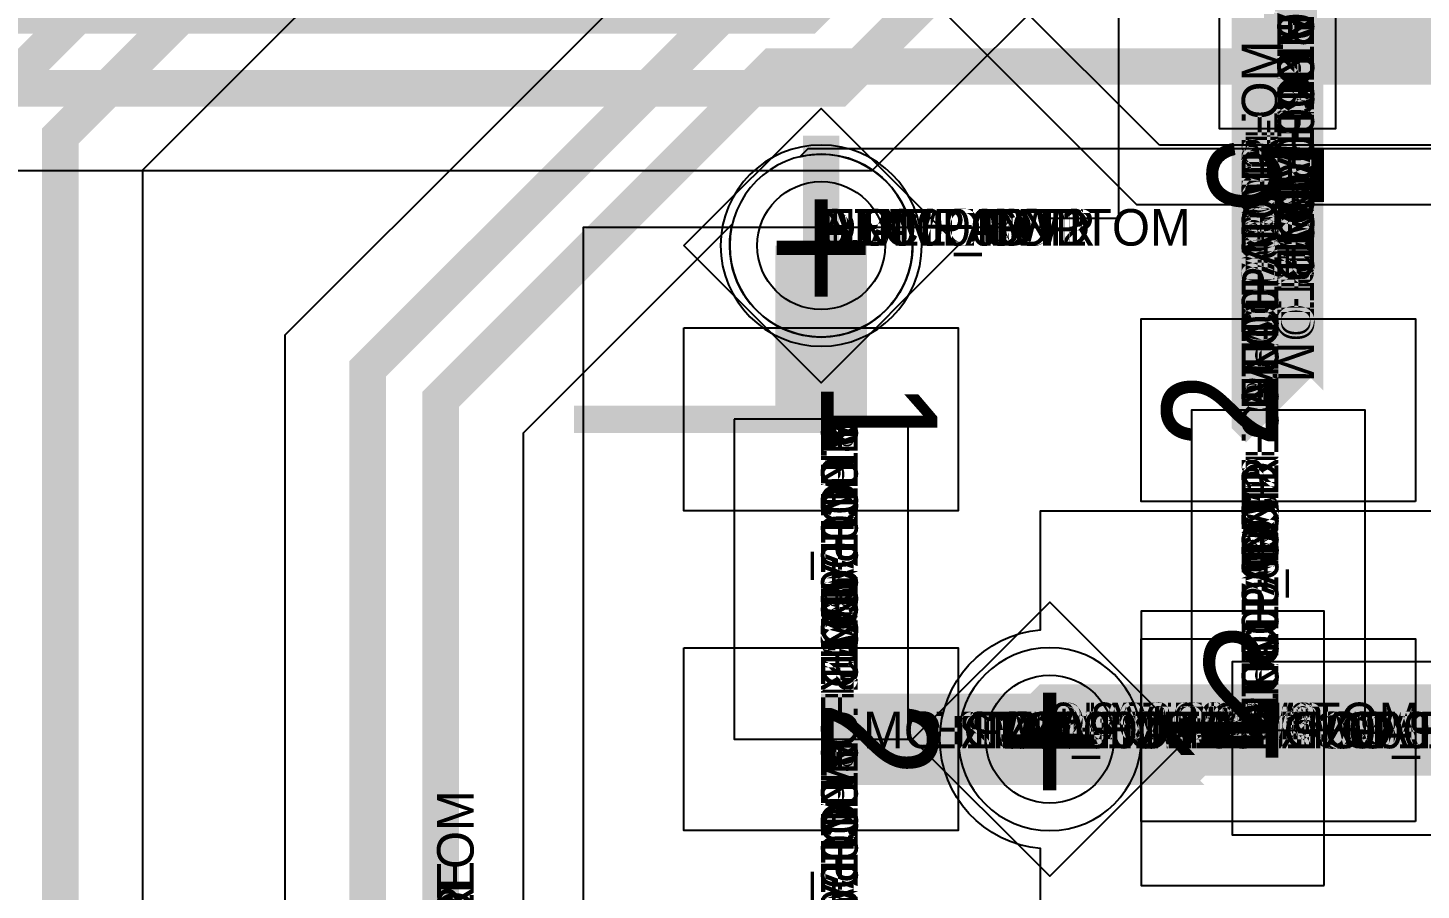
# Model space of a CAD drawing. Extents: x 0 to 323, y 0 to 320.
# Drawn here: x 20.38 to 27.99, y 255.83 to 260.55 of the extents above; entities that cross this region are included whole.
import ezdxf
from ezdxf.enums import TextEntityAlignment as Align

# ---------------------------------------------------------------- set-up
doc = ezdxf.new("R2010")
doc.units = 0
doc.header["$MEASUREMENT"] = 0
doc.layers.get('0').update_dxf_attribs({"linetype": 'CONTINUOUS'})
for name, color, linetype in [('CDN_FIGURES', 7, 'CONTINUOUS'), ('ETCH_BOTTOM', 7, 'CONTINUOUS'), ('ETCH_GND', 3, 'CONTINUOUS'), ('ETCH_INT1', 4, 'CONTINUOUS'), ('ETCH_INT2', 5, 'CONTINUOUS'), ('ETCH_PWR', 6, 'CONTINUOUS'), ('ETCH_TOP', 2, 'CONTINUOUS'), ('MANUFACTURING_NCLEGEND-1-6', 8, 'CONTINUOUS'), ('PACKAGE_GEOMETRY_ASSEMBLY_TOP', 11, 'CONTINUOUS'), ('PACKAGE_GEOMETRY_PIN_NUMBER', 9, 'CONTINUOUS')]:
    doc.layers.add(name, color=color, linetype=linetype)

# ---------------------------------------------------------------- blocks, each defined once
blk = doc.blocks.new('PAD_INFO')
for tag in ['SHAPE_TYPE', 'PAD_HEIGHT', 'PAD_LAYER', 'PAD_TYPE', 'PAD_WIDTH']:
    blk.add_attdef(tag, (0, 0), '', height=0.2)
at = {"flags": 2}
blk.add_attdef('CDN_TYPE', (0, 0), '', height=0.2, dxfattribs=at)
blk = doc.blocks.new('DRILL_INFO')
at = {"flags": 2}
blk.add_attdef('CDN_TYPE', (0, 0), '', height=0.2, dxfattribs=at)
for tag in ['FSHAPE', 'FCHAR', 'DRILL_HEIGHT', 'DIAMETER', 'PLATED', 'DRILL_WIDTH']:
    blk.add_attdef(tag, (0, 0), '', height=0.2)
blk = doc.blocks.new('VIA0700X0300')
at = {"layer": 'ETCH_BOTTOM'}
blk.add_circle((0, 0), 0.35, dxfattribs=at)
at = {"layer": 'ETCH_GND'}
blk.add_circle((0, 0), 0.35, dxfattribs=at)
at = {"layer": 'ETCH_INT1'}
blk.add_circle((0, 0), 0.35, dxfattribs=at)
at = {"layer": 'ETCH_INT2'}
blk.add_circle((0, 0), 0.35, dxfattribs=at)
at = {"layer": 'ETCH_PWR'}
blk.add_circle((0, 0), 0.35, dxfattribs=at)
at = {"layer": 'ETCH_TOP'}
blk.add_circle((0, 0), 0.35, dxfattribs=at)
ref = blk.add_blockref('PAD_INFO', (0, 0))
ref.add_attrib('PAD_LAYER', 'ETCH_TOP', (0, 0), dxfattribs={"height": 0.2})
ref.add_attrib('SHAPE_TYPE', 'NULL', (0, 0), dxfattribs={"height": 0.2})
ref.add_attrib('PAD_TYPE', 'ANTIPAD', (0, 0), dxfattribs={"height": 0.2})
ref.add_attrib('PAD_WIDTH', '0.000000', (0, 0), dxfattribs={"height": 0.2})
ref.add_attrib('PAD_HEIGHT', '0.000000', (0, 0), dxfattribs={"height": 0.2})
ref = blk.add_blockref('PAD_INFO', (0, 0))
ref.add_attrib('PAD_LAYER', 'ETCH_GND', (0, 0), dxfattribs={"height": 0.2})
ref.add_attrib('SHAPE_TYPE', 'NULL', (0, 0), dxfattribs={"height": 0.2})
ref.add_attrib('PAD_TYPE', 'ANTIPAD', (0, 0), dxfattribs={"height": 0.2})
ref.add_attrib('PAD_WIDTH', '0.000000', (0, 0), dxfattribs={"height": 0.2})
ref.add_attrib('PAD_HEIGHT', '0.000000', (0, 0), dxfattribs={"height": 0.2})
ref = blk.add_blockref('PAD_INFO', (0, 0))
ref.add_attrib('PAD_LAYER', 'ETCH_INT1', (0, 0), dxfattribs={"height": 0.2})
ref.add_attrib('SHAPE_TYPE', 'NULL', (0, 0), dxfattribs={"height": 0.2})
ref.add_attrib('PAD_TYPE', 'ANTIPAD', (0, 0), dxfattribs={"height": 0.2})
ref.add_attrib('PAD_WIDTH', '0.000000', (0, 0), dxfattribs={"height": 0.2})
ref.add_attrib('PAD_HEIGHT', '0.000000', (0, 0), dxfattribs={"height": 0.2})
ref = blk.add_blockref('PAD_INFO', (0, 0))
ref.add_attrib('PAD_LAYER', 'ETCH_INT2', (0, 0), dxfattribs={"height": 0.2})
ref.add_attrib('SHAPE_TYPE', 'NULL', (0, 0), dxfattribs={"height": 0.2})
ref.add_attrib('PAD_TYPE', 'ANTIPAD', (0, 0), dxfattribs={"height": 0.2})
ref.add_attrib('PAD_WIDTH', '0.000000', (0, 0), dxfattribs={"height": 0.2})
ref.add_attrib('PAD_HEIGHT', '0.000000', (0, 0), dxfattribs={"height": 0.2})
ref = blk.add_blockref('PAD_INFO', (0, 0))
ref.add_attrib('PAD_LAYER', 'ETCH_PWR', (0, 0), dxfattribs={"height": 0.2})
ref.add_attrib('SHAPE_TYPE', 'NULL', (0, 0), dxfattribs={"height": 0.2})
ref.add_attrib('PAD_TYPE', 'ANTIPAD', (0, 0), dxfattribs={"height": 0.2})
ref.add_attrib('PAD_WIDTH', '0.000000', (0, 0), dxfattribs={"height": 0.2})
ref.add_attrib('PAD_HEIGHT', '0.000000', (0, 0), dxfattribs={"height": 0.2})
ref = blk.add_blockref('PAD_INFO', (0, 0))
ref.add_attrib('PAD_LAYER', 'ETCH_BOTTOM', (0, 0), dxfattribs={"height": 0.2})
ref.add_attrib('SHAPE_TYPE', 'NULL', (0, 0), dxfattribs={"height": 0.2})
ref.add_attrib('PAD_TYPE', 'ANTIPAD', (0, 0), dxfattribs={"height": 0.2})
ref.add_attrib('PAD_WIDTH', '0.000000', (0, 0), dxfattribs={"height": 0.2})
ref.add_attrib('PAD_HEIGHT', '0.000000', (0, 0), dxfattribs={"height": 0.2})
ref = blk.add_blockref('PAD_INFO', (0, 0))
ref.add_attrib('PAD_LAYER', 'ETCH_TOP', (0, 0), dxfattribs={"height": 0.2})
ref.add_attrib('SHAPE_TYPE', 'NULL', (0, 0), dxfattribs={"height": 0.2})
ref.add_attrib('PAD_TYPE', 'THERMAL', (0, 0), dxfattribs={"height": 0.2})
ref.add_attrib('PAD_WIDTH', '0.000000', (0, 0), dxfattribs={"height": 0.2})
ref.add_attrib('PAD_HEIGHT', '0.000000', (0, 0), dxfattribs={"height": 0.2})
ref = blk.add_blockref('PAD_INFO', (0, 0))
ref.add_attrib('PAD_LAYER', 'ETCH_GND', (0, 0), dxfattribs={"height": 0.2})
ref.add_attrib('SHAPE_TYPE', 'NULL', (0, 0), dxfattribs={"height": 0.2})
ref.add_attrib('PAD_TYPE', 'THERMAL', (0, 0), dxfattribs={"height": 0.2})
ref.add_attrib('PAD_WIDTH', '0.000000', (0, 0), dxfattribs={"height": 0.2})
ref.add_attrib('PAD_HEIGHT', '0.000000', (0, 0), dxfattribs={"height": 0.2})
ref = blk.add_blockref('PAD_INFO', (0, 0))
ref.add_attrib('PAD_LAYER', 'ETCH_INT1', (0, 0), dxfattribs={"height": 0.2})
ref.add_attrib('SHAPE_TYPE', 'NULL', (0, 0), dxfattribs={"height": 0.2})
ref.add_attrib('PAD_TYPE', 'THERMAL', (0, 0), dxfattribs={"height": 0.2})
ref.add_attrib('PAD_WIDTH', '0.000000', (0, 0), dxfattribs={"height": 0.2})
ref.add_attrib('PAD_HEIGHT', '0.000000', (0, 0), dxfattribs={"height": 0.2})
ref = blk.add_blockref('PAD_INFO', (0, 0))
ref.add_attrib('PAD_LAYER', 'ETCH_INT2', (0, 0), dxfattribs={"height": 0.2})
ref.add_attrib('SHAPE_TYPE', 'NULL', (0, 0), dxfattribs={"height": 0.2})
ref.add_attrib('PAD_TYPE', 'THERMAL', (0, 0), dxfattribs={"height": 0.2})
ref.add_attrib('PAD_WIDTH', '0.000000', (0, 0), dxfattribs={"height": 0.2})
ref.add_attrib('PAD_HEIGHT', '0.000000', (0, 0), dxfattribs={"height": 0.2})
ref = blk.add_blockref('PAD_INFO', (0, 0))
ref.add_attrib('PAD_LAYER', 'ETCH_PWR', (0, 0), dxfattribs={"height": 0.2})
ref.add_attrib('SHAPE_TYPE', 'NULL', (0, 0), dxfattribs={"height": 0.2})
ref.add_attrib('PAD_TYPE', 'THERMAL', (0, 0), dxfattribs={"height": 0.2})
ref.add_attrib('PAD_WIDTH', '0.000000', (0, 0), dxfattribs={"height": 0.2})
ref.add_attrib('PAD_HEIGHT', '0.000000', (0, 0), dxfattribs={"height": 0.2})
ref = blk.add_blockref('PAD_INFO', (0, 0))
ref.add_attrib('PAD_LAYER', 'ETCH_BOTTOM', (0, 0), dxfattribs={"height": 0.2})
ref.add_attrib('SHAPE_TYPE', 'NULL', (0, 0), dxfattribs={"height": 0.2})
ref.add_attrib('PAD_TYPE', 'THERMAL', (0, 0), dxfattribs={"height": 0.2})
ref.add_attrib('PAD_WIDTH', '0.000000', (0, 0), dxfattribs={"height": 0.2})
ref.add_attrib('PAD_HEIGHT', '0.000000', (0, 0), dxfattribs={"height": 0.2})
ref = blk.add_blockref('PAD_INFO', (0, 0))
ref.add_attrib('PAD_LAYER', 'ETCH_TOP', (0, 0), dxfattribs={"height": 0.2})
ref.add_attrib('SHAPE_TYPE', 'CIRCLE', (0, 0), dxfattribs={"height": 0.2})
ref.add_attrib('PAD_TYPE', 'REGULAR', (0, 0), dxfattribs={"height": 0.2})
ref.add_attrib('PAD_WIDTH', '0.700000', (0, 0), dxfattribs={"height": 0.2})
ref.add_attrib('PAD_HEIGHT', '0.700000', (0, 0), dxfattribs={"height": 0.2})
ref = blk.add_blockref('PAD_INFO', (0, 0))
ref.add_attrib('PAD_LAYER', 'ETCH_GND', (0, 0), dxfattribs={"height": 0.2})
ref.add_attrib('SHAPE_TYPE', 'CIRCLE', (0, 0), dxfattribs={"height": 0.2})
ref.add_attrib('PAD_TYPE', 'REGULAR', (0, 0), dxfattribs={"height": 0.2})
ref.add_attrib('PAD_WIDTH', '0.700000', (0, 0), dxfattribs={"height": 0.2})
ref.add_attrib('PAD_HEIGHT', '0.700000', (0, 0), dxfattribs={"height": 0.2})
ref = blk.add_blockref('PAD_INFO', (0, 0))
ref.add_attrib('PAD_LAYER', 'ETCH_INT1', (0, 0), dxfattribs={"height": 0.2})
ref.add_attrib('SHAPE_TYPE', 'CIRCLE', (0, 0), dxfattribs={"height": 0.2})
ref.add_attrib('PAD_TYPE', 'REGULAR', (0, 0), dxfattribs={"height": 0.2})
ref.add_attrib('PAD_WIDTH', '0.700000', (0, 0), dxfattribs={"height": 0.2})
ref.add_attrib('PAD_HEIGHT', '0.700000', (0, 0), dxfattribs={"height": 0.2})
ref = blk.add_blockref('PAD_INFO', (0, 0))
ref.add_attrib('PAD_LAYER', 'ETCH_INT2', (0, 0), dxfattribs={"height": 0.2})
ref.add_attrib('SHAPE_TYPE', 'CIRCLE', (0, 0), dxfattribs={"height": 0.2})
ref.add_attrib('PAD_TYPE', 'REGULAR', (0, 0), dxfattribs={"height": 0.2})
ref.add_attrib('PAD_WIDTH', '0.700000', (0, 0), dxfattribs={"height": 0.2})
ref.add_attrib('PAD_HEIGHT', '0.700000', (0, 0), dxfattribs={"height": 0.2})
ref = blk.add_blockref('PAD_INFO', (0, 0))
ref.add_attrib('PAD_LAYER', 'ETCH_PWR', (0, 0), dxfattribs={"height": 0.2})
ref.add_attrib('SHAPE_TYPE', 'CIRCLE', (0, 0), dxfattribs={"height": 0.2})
ref.add_attrib('PAD_TYPE', 'REGULAR', (0, 0), dxfattribs={"height": 0.2})
ref.add_attrib('PAD_WIDTH', '0.700000', (0, 0), dxfattribs={"height": 0.2})
ref.add_attrib('PAD_HEIGHT', '0.700000', (0, 0), dxfattribs={"height": 0.2})
ref = blk.add_blockref('PAD_INFO', (0, 0))
ref.add_attrib('PAD_LAYER', 'ETCH_BOTTOM', (0, 0), dxfattribs={"height": 0.2})
ref.add_attrib('SHAPE_TYPE', 'CIRCLE', (0, 0), dxfattribs={"height": 0.2})
ref.add_attrib('PAD_TYPE', 'REGULAR', (0, 0), dxfattribs={"height": 0.2})
ref.add_attrib('PAD_WIDTH', '0.700000', (0, 0), dxfattribs={"height": 0.2})
ref.add_attrib('PAD_HEIGHT', '0.700000', (0, 0), dxfattribs={"height": 0.2})
ref = blk.add_blockref('DRILL_INFO', (0, 0))
ref.add_attrib('DIAMETER', '0.300000', (0, 0), dxfattribs={"height": 0.2})
ref.add_attrib('PLATED', 'PLATED', (0, 0), dxfattribs={"height": 0.2})
ref.add_attrib('FSHAPE', 'DIAMOND', (0, 0), dxfattribs={"height": 0.2})
ref.add_attrib('FCHAR', '+', (0, 0), dxfattribs={"height": 0.2})
ref.add_attrib('DRILL_WIDTH', '1.500000', (0, 0), dxfattribs={"height": 0.2})
ref.add_attrib('DRILL_HEIGHT', '1.500000', (0, 0), dxfattribs={"height": 0.2})
for tag in ['CDN_TYPE', 'PIN']:
    blk.add_attdef(tag, (0, 0), '', height=0.2)
at = {"flags": 2}
for tag in ['PSTKNAME', 'BBV']:
    blk.add_attdef(tag, (0, 0), '', height=0.2, dxfattribs=at)
blk = doc.blocks.new('FIGURE_DIAMOND')
at = {"layer": 'CDN_FIGURES'}
blk.add_lwpolyline([(-0.5, 0), (0, 0.5), (0.5, 0), (0, -0.5)], close=True, dxfattribs=at)
blk = doc.blocks.new('SMD50_25')
at = {"layer": 'ETCH_TOP'}
blk.add_lwpolyline([(-0.635, -0.3175), (-0.635, 0.3175), (0.635, 0.3175), (0.635, -0.3175)], close=True, dxfattribs=at)
ref = blk.add_blockref('PAD_INFO', (0, 0))
ref.add_attrib('PAD_LAYER', 'ETCH_TOP', (0, 0), dxfattribs={"height": 0.2})
ref.add_attrib('SHAPE_TYPE', 'NULL', (0, 0), dxfattribs={"height": 0.2})
ref.add_attrib('PAD_TYPE', 'ANTIPAD', (0, 0), dxfattribs={"height": 0.2})
ref.add_attrib('PAD_WIDTH', '0.000000', (0, 0), dxfattribs={"height": 0.2})
ref.add_attrib('PAD_HEIGHT', '0.000000', (0, 0), dxfattribs={"height": 0.2})
ref = blk.add_blockref('PAD_INFO', (0, 0))
ref.add_attrib('PAD_LAYER', 'ETCH_GND', (0, 0), dxfattribs={"height": 0.2})
ref.add_attrib('SHAPE_TYPE', 'NULL', (0, 0), dxfattribs={"height": 0.2})
ref.add_attrib('PAD_TYPE', 'ANTIPAD', (0, 0), dxfattribs={"height": 0.2})
ref.add_attrib('PAD_WIDTH', '0.000000', (0, 0), dxfattribs={"height": 0.2})
ref.add_attrib('PAD_HEIGHT', '0.000000', (0, 0), dxfattribs={"height": 0.2})
ref = blk.add_blockref('PAD_INFO', (0, 0))
ref.add_attrib('PAD_LAYER', 'ETCH_INT1', (0, 0), dxfattribs={"height": 0.2})
ref.add_attrib('SHAPE_TYPE', 'NULL', (0, 0), dxfattribs={"height": 0.2})
ref.add_attrib('PAD_TYPE', 'ANTIPAD', (0, 0), dxfattribs={"height": 0.2})
ref.add_attrib('PAD_WIDTH', '0.000000', (0, 0), dxfattribs={"height": 0.2})
ref.add_attrib('PAD_HEIGHT', '0.000000', (0, 0), dxfattribs={"height": 0.2})
ref = blk.add_blockref('PAD_INFO', (0, 0))
ref.add_attrib('PAD_LAYER', 'ETCH_INT2', (0, 0), dxfattribs={"height": 0.2})
ref.add_attrib('SHAPE_TYPE', 'NULL', (0, 0), dxfattribs={"height": 0.2})
ref.add_attrib('PAD_TYPE', 'ANTIPAD', (0, 0), dxfattribs={"height": 0.2})
ref.add_attrib('PAD_WIDTH', '0.000000', (0, 0), dxfattribs={"height": 0.2})
ref.add_attrib('PAD_HEIGHT', '0.000000', (0, 0), dxfattribs={"height": 0.2})
ref = blk.add_blockref('PAD_INFO', (0, 0))
ref.add_attrib('PAD_LAYER', 'ETCH_PWR', (0, 0), dxfattribs={"height": 0.2})
ref.add_attrib('SHAPE_TYPE', 'NULL', (0, 0), dxfattribs={"height": 0.2})
ref.add_attrib('PAD_TYPE', 'ANTIPAD', (0, 0), dxfattribs={"height": 0.2})
ref.add_attrib('PAD_WIDTH', '0.000000', (0, 0), dxfattribs={"height": 0.2})
ref.add_attrib('PAD_HEIGHT', '0.000000', (0, 0), dxfattribs={"height": 0.2})
ref = blk.add_blockref('PAD_INFO', (0, 0))
ref.add_attrib('PAD_LAYER', 'ETCH_BOTTOM', (0, 0), dxfattribs={"height": 0.2})
ref.add_attrib('SHAPE_TYPE', 'NULL', (0, 0), dxfattribs={"height": 0.2})
ref.add_attrib('PAD_TYPE', 'ANTIPAD', (0, 0), dxfattribs={"height": 0.2})
ref.add_attrib('PAD_WIDTH', '0.000000', (0, 0), dxfattribs={"height": 0.2})
ref.add_attrib('PAD_HEIGHT', '0.000000', (0, 0), dxfattribs={"height": 0.2})
ref = blk.add_blockref('PAD_INFO', (0, 0))
ref.add_attrib('PAD_LAYER', 'ETCH_TOP', (0, 0), dxfattribs={"height": 0.2})
ref.add_attrib('SHAPE_TYPE', 'NULL', (0, 0), dxfattribs={"height": 0.2})
ref.add_attrib('PAD_TYPE', 'THERMAL', (0, 0), dxfattribs={"height": 0.2})
ref.add_attrib('PAD_WIDTH', '0.000000', (0, 0), dxfattribs={"height": 0.2})
ref.add_attrib('PAD_HEIGHT', '0.000000', (0, 0), dxfattribs={"height": 0.2})
ref = blk.add_blockref('PAD_INFO', (0, 0))
ref.add_attrib('PAD_LAYER', 'ETCH_GND', (0, 0), dxfattribs={"height": 0.2})
ref.add_attrib('SHAPE_TYPE', 'NULL', (0, 0), dxfattribs={"height": 0.2})
ref.add_attrib('PAD_TYPE', 'THERMAL', (0, 0), dxfattribs={"height": 0.2})
ref.add_attrib('PAD_WIDTH', '0.000000', (0, 0), dxfattribs={"height": 0.2})
ref.add_attrib('PAD_HEIGHT', '0.000000', (0, 0), dxfattribs={"height": 0.2})
ref = blk.add_blockref('PAD_INFO', (0, 0))
ref.add_attrib('PAD_LAYER', 'ETCH_INT1', (0, 0), dxfattribs={"height": 0.2})
ref.add_attrib('SHAPE_TYPE', 'NULL', (0, 0), dxfattribs={"height": 0.2})
ref.add_attrib('PAD_TYPE', 'THERMAL', (0, 0), dxfattribs={"height": 0.2})
ref.add_attrib('PAD_WIDTH', '0.000000', (0, 0), dxfattribs={"height": 0.2})
ref.add_attrib('PAD_HEIGHT', '0.000000', (0, 0), dxfattribs={"height": 0.2})
ref = blk.add_blockref('PAD_INFO', (0, 0))
ref.add_attrib('PAD_LAYER', 'ETCH_INT2', (0, 0), dxfattribs={"height": 0.2})
ref.add_attrib('SHAPE_TYPE', 'NULL', (0, 0), dxfattribs={"height": 0.2})
ref.add_attrib('PAD_TYPE', 'THERMAL', (0, 0), dxfattribs={"height": 0.2})
ref.add_attrib('PAD_WIDTH', '0.000000', (0, 0), dxfattribs={"height": 0.2})
ref.add_attrib('PAD_HEIGHT', '0.000000', (0, 0), dxfattribs={"height": 0.2})
ref = blk.add_blockref('PAD_INFO', (0, 0))
ref.add_attrib('PAD_LAYER', 'ETCH_PWR', (0, 0), dxfattribs={"height": 0.2})
ref.add_attrib('SHAPE_TYPE', 'NULL', (0, 0), dxfattribs={"height": 0.2})
ref.add_attrib('PAD_TYPE', 'THERMAL', (0, 0), dxfattribs={"height": 0.2})
ref.add_attrib('PAD_WIDTH', '0.000000', (0, 0), dxfattribs={"height": 0.2})
ref.add_attrib('PAD_HEIGHT', '0.000000', (0, 0), dxfattribs={"height": 0.2})
ref = blk.add_blockref('PAD_INFO', (0, 0))
ref.add_attrib('PAD_LAYER', 'ETCH_BOTTOM', (0, 0), dxfattribs={"height": 0.2})
ref.add_attrib('SHAPE_TYPE', 'NULL', (0, 0), dxfattribs={"height": 0.2})
ref.add_attrib('PAD_TYPE', 'THERMAL', (0, 0), dxfattribs={"height": 0.2})
ref.add_attrib('PAD_WIDTH', '0.000000', (0, 0), dxfattribs={"height": 0.2})
ref.add_attrib('PAD_HEIGHT', '0.000000', (0, 0), dxfattribs={"height": 0.2})
ref = blk.add_blockref('PAD_INFO', (0, 0))
ref.add_attrib('PAD_LAYER', 'ETCH_TOP', (0, 0), dxfattribs={"height": 0.2})
ref.add_attrib('SHAPE_TYPE', 'RECTANGLE', (0, 0), dxfattribs={"height": 0.2})
ref.add_attrib('PAD_TYPE', 'REGULAR', (0, 0), dxfattribs={"height": 0.2})
ref.add_attrib('PAD_WIDTH', '1.270000', (0, 0), dxfattribs={"height": 0.2})
ref.add_attrib('PAD_HEIGHT', '0.635000', (0, 0), dxfattribs={"height": 0.2})
ref = blk.add_blockref('PAD_INFO', (0, 0))
ref.add_attrib('PAD_LAYER', 'ETCH_GND', (0, 0), dxfattribs={"height": 0.2})
ref.add_attrib('SHAPE_TYPE', 'NULL', (0, 0), dxfattribs={"height": 0.2})
ref.add_attrib('PAD_TYPE', 'REGULAR', (0, 0), dxfattribs={"height": 0.2})
ref.add_attrib('PAD_WIDTH', '0.000000', (0, 0), dxfattribs={"height": 0.2})
ref.add_attrib('PAD_HEIGHT', '0.000000', (0, 0), dxfattribs={"height": 0.2})
ref = blk.add_blockref('PAD_INFO', (0, 0))
ref.add_attrib('PAD_LAYER', 'ETCH_INT1', (0, 0), dxfattribs={"height": 0.2})
ref.add_attrib('SHAPE_TYPE', 'NULL', (0, 0), dxfattribs={"height": 0.2})
ref.add_attrib('PAD_TYPE', 'REGULAR', (0, 0), dxfattribs={"height": 0.2})
ref.add_attrib('PAD_WIDTH', '0.000000', (0, 0), dxfattribs={"height": 0.2})
ref.add_attrib('PAD_HEIGHT', '0.000000', (0, 0), dxfattribs={"height": 0.2})
ref = blk.add_blockref('PAD_INFO', (0, 0))
ref.add_attrib('PAD_LAYER', 'ETCH_INT2', (0, 0), dxfattribs={"height": 0.2})
ref.add_attrib('SHAPE_TYPE', 'NULL', (0, 0), dxfattribs={"height": 0.2})
ref.add_attrib('PAD_TYPE', 'REGULAR', (0, 0), dxfattribs={"height": 0.2})
ref.add_attrib('PAD_WIDTH', '0.000000', (0, 0), dxfattribs={"height": 0.2})
ref.add_attrib('PAD_HEIGHT', '0.000000', (0, 0), dxfattribs={"height": 0.2})
ref = blk.add_blockref('PAD_INFO', (0, 0))
ref.add_attrib('PAD_LAYER', 'ETCH_PWR', (0, 0), dxfattribs={"height": 0.2})
ref.add_attrib('SHAPE_TYPE', 'NULL', (0, 0), dxfattribs={"height": 0.2})
ref.add_attrib('PAD_TYPE', 'REGULAR', (0, 0), dxfattribs={"height": 0.2})
ref.add_attrib('PAD_WIDTH', '0.000000', (0, 0), dxfattribs={"height": 0.2})
ref.add_attrib('PAD_HEIGHT', '0.000000', (0, 0), dxfattribs={"height": 0.2})
ref = blk.add_blockref('PAD_INFO', (0, 0))
ref.add_attrib('PAD_LAYER', 'ETCH_BOTTOM', (0, 0), dxfattribs={"height": 0.2})
ref.add_attrib('SHAPE_TYPE', 'NULL', (0, 0), dxfattribs={"height": 0.2})
ref.add_attrib('PAD_TYPE', 'REGULAR', (0, 0), dxfattribs={"height": 0.2})
ref.add_attrib('PAD_WIDTH', '0.000000', (0, 0), dxfattribs={"height": 0.2})
ref.add_attrib('PAD_HEIGHT', '0.000000', (0, 0), dxfattribs={"height": 0.2})
ref = blk.add_blockref('DRILL_INFO', (0, 0))
ref.add_attrib('DIAMETER', '0.000000', (0, 0), dxfattribs={"height": 0.2})
ref.add_attrib('PLATED', 'NON_PLATED', (0, 0), dxfattribs={"height": 0.2})
ref.add_attrib('FSHAPE', 'NULL', (0, 0), dxfattribs={"height": 0.2})
ref.add_attrib('DRILL_WIDTH', '0.000000', (0, 0), dxfattribs={"height": 0.2})
ref.add_attrib('DRILL_HEIGHT', '0.000000', (0, 0), dxfattribs={"height": 0.2})
for tag in ['CDN_TYPE', 'PIN']:
    blk.add_attdef(tag, (0, 0), '', height=0.2)
at = {"flags": 2}
for tag in ['PSTKNAME', 'BBV']:
    blk.add_attdef(tag, (0, 0), '', height=0.2, dxfattribs=at)
blk = doc.blocks.new('SOIC8')
at = {"layer": 'ETCH_TOP'}
ref = blk.add_blockref('SMD50_25', (2.4765, -1.905), dxfattribs=at)
ref.add_attrib('CDN_TYPE', 'PIN', (0, 0), dxfattribs={"height": 0.2})
ref.add_attrib('PIN', '5', (0, 0), dxfattribs={"height": 0.2})
at = {"flags": 2}
for tag in ['SYMBOL_TYPE', 'CDN_TYPE', 'REFDES']:
    blk.add_attdef(tag, (0, 0), '', height=0.2, dxfattribs=at)
blk = doc.blocks.new('RC1000X1500TS')
at = {"layer": 'ETCH_TOP'}
blk.add_lwpolyline([(-0.5, -0.75), (-0.5, 0.75), (0.5, 0.75), (0.5, -0.75)], close=True, dxfattribs=at)
ref = blk.add_blockref('PAD_INFO', (0, 0))
ref.add_attrib('PAD_LAYER', 'ETCH_TOP', (0, 0), dxfattribs={"height": 0.2})
ref.add_attrib('SHAPE_TYPE', 'NULL', (0, 0), dxfattribs={"height": 0.2})
ref.add_attrib('PAD_TYPE', 'ANTIPAD', (0, 0), dxfattribs={"height": 0.2})
ref.add_attrib('PAD_WIDTH', '0.000000', (0, 0), dxfattribs={"height": 0.2})
ref.add_attrib('PAD_HEIGHT', '0.000000', (0, 0), dxfattribs={"height": 0.2})
ref = blk.add_blockref('PAD_INFO', (0, 0))
ref.add_attrib('PAD_LAYER', 'ETCH_GND', (0, 0), dxfattribs={"height": 0.2})
ref.add_attrib('SHAPE_TYPE', 'NULL', (0, 0), dxfattribs={"height": 0.2})
ref.add_attrib('PAD_TYPE', 'ANTIPAD', (0, 0), dxfattribs={"height": 0.2})
ref.add_attrib('PAD_WIDTH', '0.000000', (0, 0), dxfattribs={"height": 0.2})
ref.add_attrib('PAD_HEIGHT', '0.000000', (0, 0), dxfattribs={"height": 0.2})
ref = blk.add_blockref('PAD_INFO', (0, 0))
ref.add_attrib('PAD_LAYER', 'ETCH_INT1', (0, 0), dxfattribs={"height": 0.2})
ref.add_attrib('SHAPE_TYPE', 'NULL', (0, 0), dxfattribs={"height": 0.2})
ref.add_attrib('PAD_TYPE', 'ANTIPAD', (0, 0), dxfattribs={"height": 0.2})
ref.add_attrib('PAD_WIDTH', '0.000000', (0, 0), dxfattribs={"height": 0.2})
ref.add_attrib('PAD_HEIGHT', '0.000000', (0, 0), dxfattribs={"height": 0.2})
ref = blk.add_blockref('PAD_INFO', (0, 0))
ref.add_attrib('PAD_LAYER', 'ETCH_INT2', (0, 0), dxfattribs={"height": 0.2})
ref.add_attrib('SHAPE_TYPE', 'NULL', (0, 0), dxfattribs={"height": 0.2})
ref.add_attrib('PAD_TYPE', 'ANTIPAD', (0, 0), dxfattribs={"height": 0.2})
ref.add_attrib('PAD_WIDTH', '0.000000', (0, 0), dxfattribs={"height": 0.2})
ref.add_attrib('PAD_HEIGHT', '0.000000', (0, 0), dxfattribs={"height": 0.2})
ref = blk.add_blockref('PAD_INFO', (0, 0))
ref.add_attrib('PAD_LAYER', 'ETCH_PWR', (0, 0), dxfattribs={"height": 0.2})
ref.add_attrib('SHAPE_TYPE', 'NULL', (0, 0), dxfattribs={"height": 0.2})
ref.add_attrib('PAD_TYPE', 'ANTIPAD', (0, 0), dxfattribs={"height": 0.2})
ref.add_attrib('PAD_WIDTH', '0.000000', (0, 0), dxfattribs={"height": 0.2})
ref.add_attrib('PAD_HEIGHT', '0.000000', (0, 0), dxfattribs={"height": 0.2})
ref = blk.add_blockref('PAD_INFO', (0, 0))
ref.add_attrib('PAD_LAYER', 'ETCH_BOTTOM', (0, 0), dxfattribs={"height": 0.2})
ref.add_attrib('SHAPE_TYPE', 'NULL', (0, 0), dxfattribs={"height": 0.2})
ref.add_attrib('PAD_TYPE', 'ANTIPAD', (0, 0), dxfattribs={"height": 0.2})
ref.add_attrib('PAD_WIDTH', '0.000000', (0, 0), dxfattribs={"height": 0.2})
ref.add_attrib('PAD_HEIGHT', '0.000000', (0, 0), dxfattribs={"height": 0.2})
ref = blk.add_blockref('PAD_INFO', (0, 0))
ref.add_attrib('PAD_LAYER', 'ETCH_TOP', (0, 0), dxfattribs={"height": 0.2})
ref.add_attrib('SHAPE_TYPE', 'NULL', (0, 0), dxfattribs={"height": 0.2})
ref.add_attrib('PAD_TYPE', 'THERMAL', (0, 0), dxfattribs={"height": 0.2})
ref.add_attrib('PAD_WIDTH', '0.000000', (0, 0), dxfattribs={"height": 0.2})
ref.add_attrib('PAD_HEIGHT', '0.000000', (0, 0), dxfattribs={"height": 0.2})
ref = blk.add_blockref('PAD_INFO', (0, 0))
ref.add_attrib('PAD_LAYER', 'ETCH_GND', (0, 0), dxfattribs={"height": 0.2})
ref.add_attrib('SHAPE_TYPE', 'NULL', (0, 0), dxfattribs={"height": 0.2})
ref.add_attrib('PAD_TYPE', 'THERMAL', (0, 0), dxfattribs={"height": 0.2})
ref.add_attrib('PAD_WIDTH', '0.000000', (0, 0), dxfattribs={"height": 0.2})
ref.add_attrib('PAD_HEIGHT', '0.000000', (0, 0), dxfattribs={"height": 0.2})
ref = blk.add_blockref('PAD_INFO', (0, 0))
ref.add_attrib('PAD_LAYER', 'ETCH_INT1', (0, 0), dxfattribs={"height": 0.2})
ref.add_attrib('SHAPE_TYPE', 'NULL', (0, 0), dxfattribs={"height": 0.2})
ref.add_attrib('PAD_TYPE', 'THERMAL', (0, 0), dxfattribs={"height": 0.2})
ref.add_attrib('PAD_WIDTH', '0.000000', (0, 0), dxfattribs={"height": 0.2})
ref.add_attrib('PAD_HEIGHT', '0.000000', (0, 0), dxfattribs={"height": 0.2})
ref = blk.add_blockref('PAD_INFO', (0, 0))
ref.add_attrib('PAD_LAYER', 'ETCH_INT2', (0, 0), dxfattribs={"height": 0.2})
ref.add_attrib('SHAPE_TYPE', 'NULL', (0, 0), dxfattribs={"height": 0.2})
ref.add_attrib('PAD_TYPE', 'THERMAL', (0, 0), dxfattribs={"height": 0.2})
ref.add_attrib('PAD_WIDTH', '0.000000', (0, 0), dxfattribs={"height": 0.2})
ref.add_attrib('PAD_HEIGHT', '0.000000', (0, 0), dxfattribs={"height": 0.2})
ref = blk.add_blockref('PAD_INFO', (0, 0))
ref.add_attrib('PAD_LAYER', 'ETCH_PWR', (0, 0), dxfattribs={"height": 0.2})
ref.add_attrib('SHAPE_TYPE', 'NULL', (0, 0), dxfattribs={"height": 0.2})
ref.add_attrib('PAD_TYPE', 'THERMAL', (0, 0), dxfattribs={"height": 0.2})
ref.add_attrib('PAD_WIDTH', '0.000000', (0, 0), dxfattribs={"height": 0.2})
ref.add_attrib('PAD_HEIGHT', '0.000000', (0, 0), dxfattribs={"height": 0.2})
ref = blk.add_blockref('PAD_INFO', (0, 0))
ref.add_attrib('PAD_LAYER', 'ETCH_BOTTOM', (0, 0), dxfattribs={"height": 0.2})
ref.add_attrib('SHAPE_TYPE', 'NULL', (0, 0), dxfattribs={"height": 0.2})
ref.add_attrib('PAD_TYPE', 'THERMAL', (0, 0), dxfattribs={"height": 0.2})
ref.add_attrib('PAD_WIDTH', '0.000000', (0, 0), dxfattribs={"height": 0.2})
ref.add_attrib('PAD_HEIGHT', '0.000000', (0, 0), dxfattribs={"height": 0.2})
ref = blk.add_blockref('PAD_INFO', (0, 0))
ref.add_attrib('PAD_LAYER', 'ETCH_GND', (0, 0), dxfattribs={"height": 0.2})
ref.add_attrib('SHAPE_TYPE', 'NULL', (0, 0), dxfattribs={"height": 0.2})
ref.add_attrib('PAD_TYPE', 'REGULAR', (0, 0), dxfattribs={"height": 0.2})
ref.add_attrib('PAD_WIDTH', '0.000000', (0, 0), dxfattribs={"height": 0.2})
ref.add_attrib('PAD_HEIGHT', '0.000000', (0, 0), dxfattribs={"height": 0.2})
ref = blk.add_blockref('PAD_INFO', (0, 0))
ref.add_attrib('PAD_LAYER', 'ETCH_INT1', (0, 0), dxfattribs={"height": 0.2})
ref.add_attrib('SHAPE_TYPE', 'NULL', (0, 0), dxfattribs={"height": 0.2})
ref.add_attrib('PAD_TYPE', 'REGULAR', (0, 0), dxfattribs={"height": 0.2})
ref.add_attrib('PAD_WIDTH', '0.000000', (0, 0), dxfattribs={"height": 0.2})
ref.add_attrib('PAD_HEIGHT', '0.000000', (0, 0), dxfattribs={"height": 0.2})
ref = blk.add_blockref('PAD_INFO', (0, 0))
ref.add_attrib('PAD_LAYER', 'ETCH_INT2', (0, 0), dxfattribs={"height": 0.2})
ref.add_attrib('SHAPE_TYPE', 'NULL', (0, 0), dxfattribs={"height": 0.2})
ref.add_attrib('PAD_TYPE', 'REGULAR', (0, 0), dxfattribs={"height": 0.2})
ref.add_attrib('PAD_WIDTH', '0.000000', (0, 0), dxfattribs={"height": 0.2})
ref.add_attrib('PAD_HEIGHT', '0.000000', (0, 0), dxfattribs={"height": 0.2})
ref = blk.add_blockref('PAD_INFO', (0, 0))
ref.add_attrib('PAD_LAYER', 'ETCH_PWR', (0, 0), dxfattribs={"height": 0.2})
ref.add_attrib('SHAPE_TYPE', 'NULL', (0, 0), dxfattribs={"height": 0.2})
ref.add_attrib('PAD_TYPE', 'REGULAR', (0, 0), dxfattribs={"height": 0.2})
ref.add_attrib('PAD_WIDTH', '0.000000', (0, 0), dxfattribs={"height": 0.2})
ref.add_attrib('PAD_HEIGHT', '0.000000', (0, 0), dxfattribs={"height": 0.2})
ref = blk.add_blockref('PAD_INFO', (0, 0))
ref.add_attrib('PAD_LAYER', 'ETCH_BOTTOM', (0, 0), dxfattribs={"height": 0.2})
ref.add_attrib('SHAPE_TYPE', 'NULL', (0, 0), dxfattribs={"height": 0.2})
ref.add_attrib('PAD_TYPE', 'REGULAR', (0, 0), dxfattribs={"height": 0.2})
ref.add_attrib('PAD_WIDTH', '0.000000', (0, 0), dxfattribs={"height": 0.2})
ref.add_attrib('PAD_HEIGHT', '0.000000', (0, 0), dxfattribs={"height": 0.2})
ref = blk.add_blockref('DRILL_INFO', (0, 0))
ref.add_attrib('DIAMETER', '0.000000', (0, 0), dxfattribs={"height": 0.2})
ref.add_attrib('PLATED', 'PLATED', (0, 0), dxfattribs={"height": 0.2})
ref.add_attrib('FSHAPE', 'NULL', (0, 0), dxfattribs={"height": 0.2})
ref.add_attrib('DRILL_WIDTH', '0.000000', (0, 0), dxfattribs={"height": 0.2})
ref.add_attrib('DRILL_HEIGHT', '0.000000', (0, 0), dxfattribs={"height": 0.2})
ref = blk.add_blockref('PAD_INFO', (0, 0))
ref.add_attrib('PAD_LAYER', 'ETCH_TOP', (0, 0), dxfattribs={"height": 0.2})
ref.add_attrib('SHAPE_TYPE', 'RECTANGLE', (0, 0), dxfattribs={"height": 0.2})
ref.add_attrib('PAD_TYPE', 'REGULAR', (0, 0), dxfattribs={"height": 0.2})
ref.add_attrib('PAD_WIDTH', '1.000000', (0, 0), dxfattribs={"height": 0.2})
ref.add_attrib('PAD_HEIGHT', '1.500000', (0, 0), dxfattribs={"height": 0.2})
for tag in ['CDN_TYPE', 'PIN']:
    blk.add_attdef(tag, (0, 0), '', height=0.2)
at = {"flags": 2}
for tag in ['PSTKNAME', 'BBV']:
    blk.add_attdef(tag, (0, 0), '', height=0.2, dxfattribs=at)
blk = doc.blocks.new('F56')
at = {"layer": 'PACKAGE_GEOMETRY_ASSEMBLY_TOP'}
blk.add_lwpolyline([(0, -0.475), (1.75, -0.475), (1.75, 0.475), (0, 0.475)], close=True, dxfattribs=at)
at = {"layer": 'ETCH_TOP'}
ref = blk.add_blockref('RC1000X1500TS', (0, 0), dxfattribs=at)
ref.add_attrib('CDN_TYPE', 'PIN', (0, 0), dxfattribs={"height": 0.2})
ref.add_attrib('PIN', '1', (0, 0), dxfattribs={"height": 0.2})
ref = blk.add_blockref('RC1000X1500TS', (1.75, 0), dxfattribs=at)
ref.add_attrib('CDN_TYPE', 'PIN', (0, 0), dxfattribs={"height": 0.2})
ref.add_attrib('PIN', '2', (0, 0), dxfattribs={"height": 0.2})
at = {"flags": 2}
for tag in ['SYMBOL_TYPE', 'CDN_TYPE', 'REFDES']:
    blk.add_attdef(tag, (0, 0), '', height=0.2, dxfattribs=at)

msp = doc.modelspace()

# ---------------------------------------------------------------- linework, layer by layer
at = {"layer": 'ETCH_BOTTOM'}
for points, format in [([(24.7126, 259.3555, 0.2, 0.2, 0), (24.7126, 259.9563, 0.2, 0.2, 0)], "xyseb"), ([(24.7126, 258.7547, 0.2, 0.2, 0), (24.7126, 259.3555, 0.2, 0.2, 0)], "xyseb"), ([(25.9125, 255.3054), (25.9125, 256.0575, -0.919724), (25.9125, 257.2535), (25.9125, 257.9056), (29.7627, 257.9056), (29.7627, 255.3556)], "xyb"), ([(25.9626, 256.6555, 0.5, 0.5, 0), (26.9126, 256.6555, 0.5, 0.5, 0), (26.9626, 256.6055, 0.5, 0.5, 0)], "xyseb")]:
    msp.add_lwpolyline(points, format=format, dxfattribs=at)
msp.add_lwpolyline([(25.2627, 259.3555, 1), (24.1625, 259.3555, 1)], format="xyb", close=True, dxfattribs=at)
at = {"layer": 'ETCH_GND'}
msp.add_lwpolyline([(26.4627, 256.6555, 1), (25.4625, 256.6555, 1)], format="xyb", close=True, dxfattribs=at)
at = {"layer": 'ETCH_INT1'}
for points, format in [([(141.7552, 268.6655, 0.2, 0.2, 0), (141.3826, 269.0381, 0.2, 0.2, 0), (141.3826, 269.5812, 0.2, 0.2, 0), (140.3883, 270.5755, 0.2, 0.2, 0), (135.7469, 270.5755, 0.2, 0.2, 0), (129.2169, 264.0455, 0.2, 0.2, 0), (128.4969, 264.0455, 0.2, 0.2, 0), (126.9269, 262.4755, 0.2, 0.2, 0), (116.6469, 262.4755, 0.2, 0.2, 0), (111.8269, 257.6555, 0.2, 0.2, 0), (83.964, 257.6555, 0.2, 0.2, 0), (83.914, 257.7055, 0.2, 0.2, 0), (42.8583, 257.7055, 0.2, 0.2, 0), (40.6583, 259.9055, 0.2, 0.2, 0), (32.1183, 259.9055, 0.2, 0.2, 0), (31.2883, 260.7355, 0.2, 0.2, 0), (24.2869, 260.7355, 0.2, 0.2, 0), (22.2326, 258.6812, 0.2, 0.2, 0), (22.2326, 245.0912, 0.2, 0.2, 0), (17.6669, 240.5255, 0.2, 0.2, 0), (12.0269, 240.5255, 0.2, 0.2, 0), (11.4768, 239.9755, 0.2, 0.2, 0), (10.0426, 239.9755, 0.2, 0.2, 0), (8.9926, 238.9255, 0.2, 0.2, 0)], "xyseb"), ([(10.9926, 238.9255, 0.2, 0.2, 0), (12.1926, 240.1255, 0.2, 0.2, 0), (17.8326, 240.1255, 0.2, 0.2, 0), (22.6326, 244.9255, 0.2, 0.2, 0), (22.6326, 258.5155, 0.2, 0.2, 0), (24.4526, 260.3355, 0.2, 0.2, 0), (31.1226, 260.3355, 0.2, 0.2, 0), (31.9526, 259.5055, 0.2, 0.2, 0), (40.4926, 259.5055, 0.2, 0.2, 0), (42.6926, 257.3055, 0.2, 0.2, 0), (83.7483, 257.3055, 0.2, 0.2, 0), (83.7983, 257.2555, 0.2, 0.2, 0), (111.9926, 257.2555, 0.2, 0.2, 0), (116.8126, 262.0755, 0.2, 0.2, 0), (127.0926, 262.0755, 0.2, 0.2, 0), (128.6626, 263.6455, 0.2, 0.2, 0), (129.3826, 263.6455, 0.2, 0.2, 0), (135.9126, 270.1755, 0.2, 0.2, 0), (140.2226, 270.1755, 0.2, 0.2, 0), (140.9826, 269.4155, 0.2, 0.2, 0), (140.9826, 269.038, 0.2, 0.2, 0), (140.6101, 268.6655, 0.2, 0.2, 0)], "xyseb"), ([(91.9769, 263.2055, 0.2, 0.2, 0), (79.4769, 263.2055, 0.2, 0.2, 0), (79.3269, 263.3555, 0.2, 0.2, 0), (74.5983, 263.3555, 0.2, 0.2, 0), (74.1083, 262.8655, 0.2, 0.2, 0), (64.2384, 262.8655, 0.2, 0.2, 0), (63.8485, 263.2555, 0.2, 0.2, 0), (59.8469, 263.2555, 0.2, 0.2, 0), (58.7769, 262.1855, 0.2, 0.2, 0), (56.8483, 262.1855, 0.2, 0.2, 0), (55.7483, 263.2855, 0.2, 0.2, 0), (45.2269, 263.2855, 0.2, 0.2, 0), (43.8669, 261.9255, 0.2, 0.2, 0), (34.8983, 261.9255, 0.2, 0.2, 0), (33.8783, 262.9455, 0.2, 0.2, 0), (22.9769, 262.9455, 0.2, 0.2, 0), (20.1526, 260.1212, 0.2, 0.2, 0), (20.1526, 246.4012, 0.2, 0.2, 0), (15.5969, 241.8455, 0.2, 0.2, 0), (11.4162, 241.8455, 0.2, 0.2, 0), (11.3862, 241.8755, 0.2, 0.2, 0), (9.8126, 241.8755, 0.2, 0.2, 0), (8.9926, 241.0555, 0.2, 0.2, 0), (8.9926, 240.9255, 0.2, 0.2, 0)], "xyseb"), ([(91.8112, 262.8055, 0.2, 0.2, 0), (79.3112, 262.8055, 0.2, 0.2, 0), (79.1612, 262.9555, 0.2, 0.2, 0), (74.764, 262.9555, 0.2, 0.2, 0), (74.274, 262.4655, 0.2, 0.2, 0), (64.0726, 262.4655, 0.2, 0.2, 0), (63.6827, 262.8555, 0.2, 0.2, 0), (60.0126, 262.8555, 0.2, 0.2, 0), (58.9426, 261.7855, 0.2, 0.2, 0), (56.6826, 261.7855, 0.2, 0.2, 0), (55.5826, 262.8855, 0.2, 0.2, 0), (45.3926, 262.8855, 0.2, 0.2, 0), (44.0326, 261.5255, 0.2, 0.2, 0), (34.7326, 261.5255, 0.2, 0.2, 0), (33.7126, 262.5455, 0.2, 0.2, 0), (23.1426, 262.5455, 0.2, 0.2, 0), (20.5526, 259.9555, 0.2, 0.2, 0), (20.5526, 246.2355, 0.2, 0.2, 0), (15.7626, 241.4455, 0.2, 0.2, 0), (11.5126, 241.4455, 0.2, 0.2, 0), (10.9926, 240.9255, 0.2, 0.2, 0)], "xyseb"), ([(44.219, 261.0754), (34.5462, 261.0754), (34.2746, 261.347, -5.030577), (34.0041, 261.6175), (33.5262, 262.0954), (30.1278, 262.0954, -2.169942), (29.3674, 262.0954), (23.329, 262.0954), (23.1387, 261.905, -2.587485), (22.6631, 261.4294), (21.0027, 259.7691), (21.0027, 246.0491), (15.949, 240.9954), (11.8398, 240.9954, -0.005838), (11.8412, 240.9756), (17.4805, 240.9756), (21.7825, 245.2776), (21.7825, 258.8676), (24.1005, 261.1856), (31.4747, 261.1856), (32.3047, 260.3556), (40.8447, 260.3556)], "xyb"), ([(40.3062, 259.0554), (36.6897, 259.0554, -1.362386), (35.7355, 259.0554), (31.7662, 259.0554), (30.9362, 259.8854), (24.639, 259.8854), (24.5953, 259.8416, -3.553636), (24.2265, 259.4728), (23.0827, 258.3291), (23.0827, 244.7391), (18.019, 239.6754)], "xyb")]:
    msp.add_lwpolyline(points, format=format, dxfattribs=at)
msp.add_lwpolyline([(26.4627, 256.6555, 1), (25.4625, 256.6555, 1)], format="xyb", close=True, dxfattribs=at)
at = {"layer": 'ETCH_INT2'}
for points in [[(24.7126, 259.8556, 1), (24.7126, 258.8554, 1)], [(25.9626, 257.1556, 1), (25.9626, 256.1554, 1)]]:
    msp.add_lwpolyline(points, format="xyb", close=True, dxfattribs=at)
at = {"layer": 'ETCH_PWR'}
for points in [[(24.3626, 272.2055), (24.3626, 261.6555), (26.4376, 259.5805), (29.4325, 259.5805, 2.170747), (30.1927, 259.5805), (41.4126, 259.5805), (42.2376, 260.4055), (45.5126, 260.4055), (46.4424, 259.4757, 4.356831), (46.8762, 259.4305), (51.149, 259.4305, 3.509522), (51.6762, 259.4305), (60.6876, 259.4305), (61.5126, 258.6055), (71.5125, 258.6055, 1.9997), (72.3127, 258.6055), (75.4626, 258.6055), (76.2126, 259.3555), (117.8626, 259.3555)], [(110.0286, 259.6055), (76.1126, 259.6055), (75.3126, 258.8055), (71.9221, 258.8055, 0.009499), (71.9031, 258.8055), (61.6626, 258.8055), (60.8626, 259.6055), (46.6626, 259.6055), (45.6626, 260.6055), (42.0626, 260.6055), (41.3626, 259.9055), (26.5626, 259.9055), (24.5626, 261.9055), (24.5626, 265.9555)]]:
    msp.add_lwpolyline(points, format="xyb", dxfattribs=at)
for points in [[(25.2127, 259.3555, 1), (24.2125, 259.3555, 1)], [(26.4627, 256.6555, 1), (25.4625, 256.6555, 1)]]:
    msp.add_lwpolyline(points, format="xyb", close=True, dxfattribs=at)
at = {"layer": 'ETCH_TOP'}
for points in [[(59.7226, 267.1112, 0.2, 0.2, 0), (59.7226, 264.3712, 0.2, 0.2, 0), (57.7569, 262.4055, 0.2, 0.2, 0), (52.5769, 262.4055, 0.2, 0.2, 0), (52.1619, 262.8205, 0.2, 0.2, 0), (45.1633, 262.8205, 0.2, 0.2, 0), (44.6483, 262.3055, 0.2, 0.2, 0), (33.2883, 262.3055, 0.2, 0.2, 0), (32.7983, 262.7955, 0.2, 0.2, 0), (27.9769, 262.7955, 0.2, 0.2, 0), (27.2169, 262.0355, 0.2, 0.2, 0), (26.0569, 262.0355, 0.2, 0.2, 0), (24.6369, 260.6155, 0.2, 0.2, 0), (19.2869, 260.6155, 0.2, 0.2, 0), (17.0626, 258.3912, 0.2, 0.2, 0), (17.0626, 249.8512, 0.2, 0.2, 0), (16.5469, 249.3355, 0.2, 0.2, 0), (16.5469, 249.3298, 0.2, 0.2, 0), (15.1472, 247.9301, 0.2, 0.2, 0), (9.9972, 247.9301, 0.2, 0.2, 0), (8.9926, 246.9255, 0.2, 0.2, 0)], [(60.1226, 266.9455, 0.2, 0.2, 0), (60.1226, 264.2055, 0.2, 0.2, 0), (57.9226, 262.0055, 0.2, 0.2, 0), (52.4112, 262.0055, 0.2, 0.2, 0), (51.9962, 262.4205, 0.2, 0.2, 0), (45.329, 262.4205, 0.2, 0.2, 0), (44.814, 261.9055, 0.2, 0.2, 0), (33.1226, 261.9055, 0.2, 0.2, 0), (32.6326, 262.3955, 0.2, 0.2, 0), (28.1426, 262.3955, 0.2, 0.2, 0), (27.3826, 261.6355, 0.2, 0.2, 0), (26.2226, 261.6355, 0.2, 0.2, 0), (24.8026, 260.2155, 0.2, 0.2, 0), (19.4526, 260.2155, 0.2, 0.2, 0), (17.4626, 258.2255, 0.2, 0.2, 0), (17.4626, 249.6855, 0.2, 0.2, 0), (16.9469, 249.1698, 0.2, 0.2, 0), (16.9469, 249.1641, 0.2, 0.2, 0), (15.3129, 247.5301, 0.2, 0.2, 0), (11.6726, 247.5301, 0.2, 0.2, 0), (11.068, 246.9255, 0.2, 0.2, 0), (10.9926, 246.9255, 0.2, 0.2, 0)], [(28.4776, 260.629, 0.5, 0.5, 0), (27.2076, 260.629, 0.5, 0.5, 0)], [(27.2076, 260.629, 0.5, 0.5, 0), (27.2076, 258.4605, 0.5, 0.5, 0), (27.2126, 258.4555, 0.5, 0.5, 0)], [(24.7126, 258.4055, 0.5, 0.5, 0), (24.7126, 259.3555, 0.5, 0.5, 0)], [(23.3618, 258.4055, 0.15, 0.15, 0), (24.7126, 258.4055, 0.15, 0.15, 0)], [(24.7126, 256.6555, 0.5, 0.5, 0), (25.9626, 256.6555, 0.5, 0.5, 0)], [(25.9626, 256.6555, 0.5, 0.5, 0), (26.0126, 256.7055, 0.5, 0.5, 0), (27.2126, 256.7055, 0.5, 0.5, 0)], [(27.2126, 256.7055, 0.5, 0.5, 0), (29.7626, 256.7055, 0.5, 0.5, 0), (29.8126, 256.6555, 0.5, 0.5, 0)]]:
    msp.add_lwpolyline(points, format="xyseb", dxfattribs=at)
msp.add_lwpolyline([(23.4125, 255.6054), (23.4125, 259.4556), (25.9125, 259.4556), (25.9125, 259.5056), (26.34, 259.5056), (26.34, 261.1164), (24.989, 259.7654), (19.639, 259.7654)], dxfattribs=at)

# ---------------------------------------------------------------- block references
for name, p, rotation in [('SOIC8', (29.1126, 263.1055), 270), ('F56', (27.2126, 256.7055), 90), ('F56', (24.7126, 258.4055), 270), ('F56', (22.8126, 252.6055), 90)]:
    msp.add_blockref(name, p, dxfattribs=dict(rotation=rotation))
at = {"xscale": -1}
msp.add_blockref('F56', (28.7126, 256.6055), dxfattribs=at)
at = {"layer": 'ETCH_TOP'}
for p in [(24.7126, 259.3555), (25.9626, 256.6555)]:
    msp.add_blockref('VIA0700X0300', p, dxfattribs=at)
at = {"layer": 'MANUFACTURING_NCLEGEND-1-6', "xscale": 1.5, "yscale": 1.5}
for p in [(24.7126, 259.3555), (25.9626, 256.6555)]:
    msp.add_blockref('FIGURE_DIAMOND', p, dxfattribs=at)

# ---------------------------------------------------------------- texts
at = {"layer": 'MANUFACTURING_NCLEGEND-1-6'}
for p in [(24.7126, 259.3555), (25.9626, 256.6555)]:
    msp.add_text('+', height=0.75, dxfattribs=at).set_placement(p, align=Align.MIDDLE_CENTER)
at = {"layer": 'PACKAGE_GEOMETRY_PIN_NUMBER', "width": 0.88}
for s, rotation, p in [('5', 270, (26.8266, 259.74)), ('2', 90, (27.2126, 258.4555)), ('1', 270, (24.7126, 258.4055)), ('2', 270, (24.7126, 256.6555)), ('1', 90, (27.2126, 256.7055))]:
    msp.add_text(s, height=0.635, rotation=rotation, dxfattribs=at).set_placement(p, align=Align.CENTER)
at = {"layer": 'PACKAGE_GEOMETRY_PIN_NUMBER', "text_generation_flag": 2, "width": 0.88}
msp.add_text('2', height=0.635, dxfattribs=at).set_placement((26.9626, 256.6055), align=Align.CENTER)

doc.saveas('drawing.dxf')
